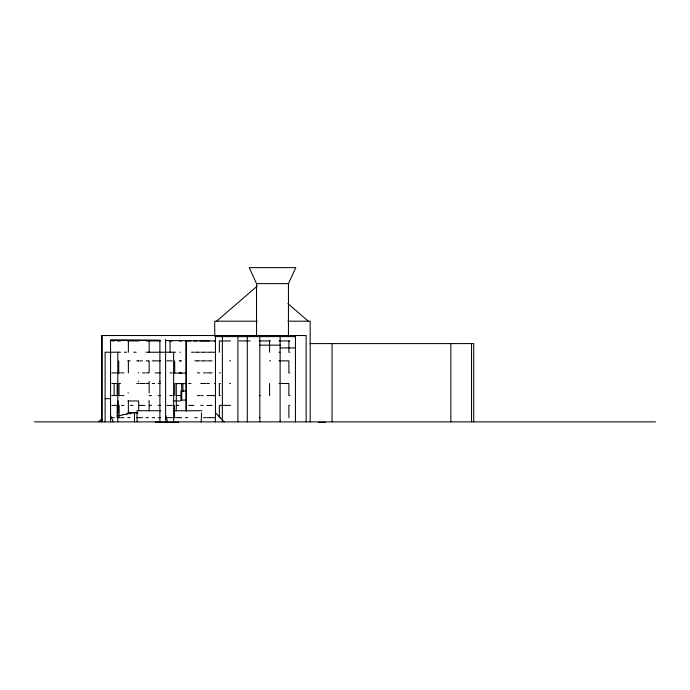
<?xml version="1.0" encoding="UTF-8"?>
<svg xmlns="http://www.w3.org/2000/svg" width="690" height="690" viewBox="0 0 690 690"><rect width="100%" height="100%" fill="white"/><g stroke="black" fill="none" stroke-linecap="round" stroke-linejoin="round"><path stroke-width="1.03" d="M201.213 421.875L201.566 412.948M288.454 336.125L288.454 283.607L295.786 267.634L249.211 267.634L256.533 283.607L256.533 336.125M216.617 321.195L257.344 285.971M182.367 391.075L186.24 390.963M256.533 283.607L288.454 283.607M257.154 321.195L214.728 321.195L214.728 336.211M287.92 321.195L310.19 321.195L310.19 421.875M215.444 336.616L295.441 336.616M110.555 421.875L110.555 340.144L159.89 340.144L159.89 421.875M111.866 340.929L114.169 340.929M117.602 340.929L118.059 340.929M118.223 340.929L120.526 340.929M127.745 340.929L139.061 340.929M146.09 340.929L148.393 340.929M148.695 340.929L160.434 340.929M169.602 340.929L172.319 340.929M179.245 340.929L181.548 340.929M185.446 340.929L190.966 340.929M193.856 340.929L197.228 340.929M199.669 340.929L203.11 340.929M203.61 340.929L209.286 340.929M214.504 340.929L215.444 340.929L165.609 340.558M230.572 340.929L219.351 340.929L219.351 352.228M239.094 340.929L250.151 340.929M259.138 340.929L270.514 340.929M278.984 340.929L289.835 340.929M309.896 343.586L473.711 343.586L473.711 421.875M259.82 345.164L280.278 345.164M280.14 347.933L295.441 347.933M118.059 352.228L105.121 352.228L105.121 421.875M118.223 352.228L120.526 352.228M124.338 352.228L126.641 352.228M133.869 352.228L136.172 352.228M146.09 352.228L148.393 352.228M148.695 352.228L149.152 352.228L149.152 340.929M149.282 352.228L151.584 352.228M152.257 352.228L154.56 352.228M155.164 352.228L157.467 352.228M158.131 352.228L175.458 352.228M180.038 352.228L180.495 352.228M191.553 352.228L193.856 352.228M194.925 352.228L197.228 352.228M197.366 352.228L199.669 352.228M200.807 352.228L203.11 352.228M203.61 352.228L205.913 352.228M206.983 352.228L209.286 352.228M209.812 352.228L212.115 352.228M212.856 352.228L215.159 352.228M278.984 352.228L279.924 352.228M289.835 352.228L288.886 352.228L288.886 340.929M127.745 360.861L130.048 360.861M136.758 360.861L139.061 360.861M140.122 360.861L142.425 360.861M146.09 360.861L148.393 360.861M152.257 360.861L154.56 360.861M155.164 360.861L157.467 360.861M158.131 360.861L160.434 360.861M166.98 360.861L169.283 360.861M170.016 360.861L172.319 360.861M179.245 360.861L181.548 360.861M194.925 360.861L197.228 360.861M197.366 360.861L199.669 360.861M200.807 360.861L203.11 360.861M203.61 360.861L205.913 360.861M206.983 360.861L209.286 360.861M209.812 360.861L212.115 360.861M229.623 360.861L230.572 360.861M269.566 360.861L270.514 360.861M278.984 360.861L288.886 360.861L288.886 372.893L289.835 372.893M138.224 360.991L138.681 360.991M148.695 360.991L149.152 360.991L149.152 372.859M180.038 360.991L180.495 360.991M111.866 372.893L117.179 372.893M117.602 372.859L118.059 372.859M118.223 372.893L120.526 372.893M121.518 372.893L123.821 372.893M138.224 372.859L138.681 372.859M142.589 372.893L144.891 372.893M146.09 372.893L148.393 372.893M155.164 372.893L157.467 372.893M158.131 372.893L160.434 372.893M170.016 372.893L172.319 372.893M179.245 372.893L181.548 372.893M197.366 372.893L199.669 372.893M203.61 372.893L205.913 372.893M206.983 372.893L209.286 372.893M209.812 372.893L212.115 372.893M219.351 372.893L220.3 372.893M173.423 373.118L186.197 373.118M138.224 381.311L138.681 381.311M159.683 381.311L160.132 381.311M111.866 383.485L114.169 383.485L114.169 395.568L111.866 395.568M114.876 383.485L117.179 383.485L117.179 395.568L114.876 395.568M117.309 383.485L120.526 383.485M136.758 383.485L139.061 383.485M140.122 383.485L142.425 383.485M142.589 383.485L144.891 383.485M146.09 383.485L148.393 383.485M152.257 383.485L154.56 383.485M158.131 383.485L160.434 383.485M176.459 383.485L178.762 383.485M188.663 383.485L190.966 383.485M200.807 383.485L203.11 383.485M203.61 383.485L205.913 383.485M206.983 383.485L209.286 383.485M214.504 383.485L215.444 383.485M220.3 383.485L219.351 383.485L219.351 395.568L220.3 395.568M229.623 383.485L230.572 383.485M278.984 383.485L288.886 383.485L288.886 395.568L289.835 395.568M175.821 383.606L186.136 383.606M183.152 391.075L180.944 391.092L180.944 400.096L186.153 400.096M127.917 392.946L128.375 392.946M117.429 395.568L120.526 395.568M121.518 395.568L123.821 395.568M149.282 395.568L151.584 395.568M158.131 395.568L160.434 395.568M170.016 395.568L172.319 395.568M176.459 395.568L178.762 395.568M179.245 395.568L181.548 395.568M197.366 395.568L199.669 395.568M200.807 395.568L203.11 395.568M206.983 395.568L209.286 395.568M209.812 395.568L212.115 395.568M212.856 395.568L215.159 395.568M259.138 395.568L260.087 395.568M105.121 398.656L110.288 398.656M117.602 400.942L118.059 400.942L118.059 412.491L117.602 412.491M127.917 400.942L138.681 400.942L138.681 410.395M148.695 400.942L149.152 400.942L149.152 410.395M173.19 400.942L180.495 400.942M111.866 405.392L117.179 405.392L117.179 417.648M117.438 405.392L119.146 405.392L119.146 417.648M121.518 405.392L123.821 405.392M130.496 405.392L132.799 405.392M139.061 405.392L142.425 405.392M142.589 405.392L144.891 405.392M149.282 405.392L151.584 405.392M158.131 405.392L160.434 405.392M166.98 405.392L169.283 405.392M170.016 405.392L172.319 405.392M176.459 405.392L178.762 405.392M188.663 405.392L190.966 405.392M191.553 405.392L193.856 405.392M200.807 405.392L203.11 405.392M206.983 405.392L209.286 405.392M209.812 405.392L212.115 405.392M230.572 405.392L219.351 405.392L219.351 417.648L220.3 417.648M289.835 405.392L288.886 405.392L288.886 417.648M160.761 410.731L137.034 410.731L137.069 421.875M173.457 410.731L202.032 410.731M127.917 412.491L137.655 412.491M138.026 412.948L130.522 412.948L130.522 413.655M130.953 413.655L126.667 413.655L126.667 414.431M127.089 414.431L122.803 414.431L122.803 415.087L117.231 415.785M111.866 417.648L114.169 417.648M117.472 417.648L120.526 417.648M121.518 417.648L123.821 417.648M127.745 417.648L130.048 417.648M136.758 417.648L142.425 417.648M146.09 417.648L148.393 417.648M152.257 417.648L154.56 417.648M158.131 417.648L160.434 417.648M166.98 417.648L169.283 417.648M170.016 417.648L172.319 417.648M173.155 417.648L175.458 417.648M176.459 417.648L178.762 417.648M179.245 417.648L181.548 417.648M185.446 417.648L187.749 417.648M194.925 417.648L197.228 417.648M203.61 417.648L205.913 417.648M206.983 417.648L209.286 417.648M209.812 417.648L212.115 417.648M212.856 417.648L215.159 417.648M259.138 417.648L260.087 417.648M101.844 419.339L100.904 419.339L100.024 420.9L99.067 420.9L99.067 421.875M34.5 421.875L655.5 421.875M318.677 422.366L325.421 422.366M110.555 340.144L159.89 340.515M287.937 303.583L308.301 321.195M215.444 412.646L224.19 421.875M110.555 415.561L113.289 421.875M165.609 415.561L167.636 421.875M471.537 343.586L471.537 421.875M450.855 343.586L450.855 421.875M332.071 343.586L332.071 421.875M306.127 421.875L306.127 335.53L101.663 335.53L101.663 421.875M295.441 335.53L295.441 421.875M280.416 420.9L280.416 421.875M280.14 336.565L280.106 421.555M269.566 340.929L269.566 352.228M269.566 383.485L269.566 395.568M259.82 336.599L259.82 421.875M247.296 336.599L247.296 421.875M237.912 336.599L237.912 421.875M222.378 336.599L222.378 421.875M215.444 335.53L215.444 421.875L215.358 420.9M186.395 340.86L186.395 411.214M185.946 340.903L185.946 410.791M182.919 383.606L182.919 391.256L181.712 391.256L181.625 383.606M181.729 391.092L181.729 400.096M178.348 421.875L178.348 422.366L155.466 422.366L155.466 421.875M176.295 383.606L176.295 411.024M174.794 383.485L174.794 395.568M174.699 360.861L174.699 372.893M174.536 405.392L174.536 417.648M173.621 352.228L173.621 421.875M170.059 340.929L170.059 352.228M167.221 421.875L167.221 422.366M166.187 421.875L166.187 422.366M165.609 339.316L165.609 421.875M157.932 421.875L157.932 422.366M149.152 381.311L149.152 392.946M134.438 412.948L134.438 421.875M128.375 340.929L128.375 352.228M128.375 360.991L128.375 372.859M128.375 400.942L128.375 412.491M119.025 383.485L119.025 395.568M118.723 360.861L118.723 372.893M117.792 352.228L117.792 421.875M102.12 335.53L102.12 421.875"/></g></svg>
